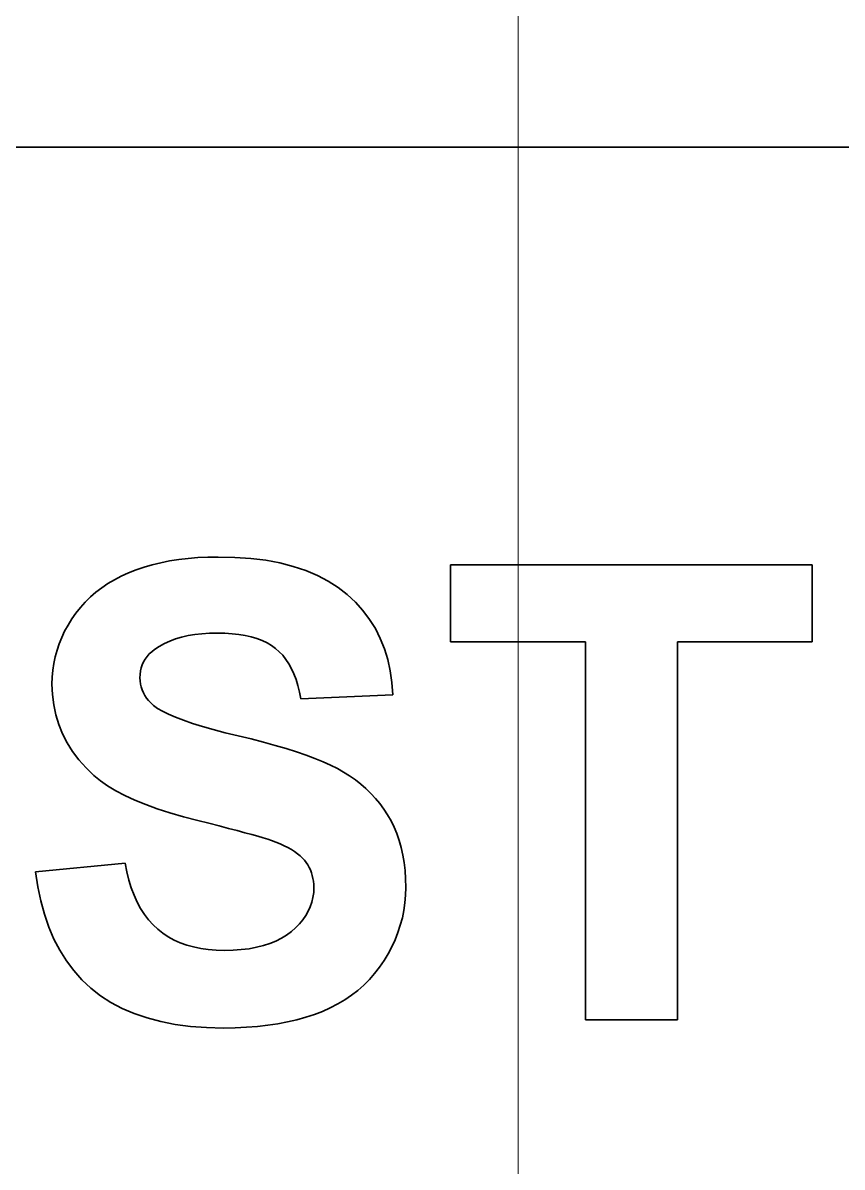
# Model space of a CAD drawing. Extents: x 23 to 417, y 3 to 294.
# Drawn here: x 220.067 to 221.506, y 107.829 to 109.84 of the extents above; entities that cross this region are included whole.
import ezdxf

# ---------------------------------------------------------------- set-up
doc = ezdxf.new("R2010")
doc.units = 0
doc.linetypes.add('DASHDOT', pattern=[18.5, 12, -3, 0.5, -3])
doc.layers.get('0').update_dxf_attribs({"lineweight": 13})

# ---------------------------------------------------------------- blocks, each defined once
blk = doc.blocks.new('BLOCK4760')
at = {"color": 7, "lineweight": 35}
blk.add_line((-73.474, 51.552), (22.526, 51.552), dxfattribs=at)
at = {"color": 7, "lineweight": 35, "ltscale": 0.001873}
blk.add_line((-3.26, 47.86), (-3.188, 47.881), dxfattribs=at)
at = {"color": 7, "lineweight": 35, "ltscale": 0.00192}
blk.add_line((-3.188, 47.881), (-3.114, 47.899), dxfattribs=at)
at = {"color": 7, "lineweight": 35, "ltscale": 0.001972}
blk.add_line((-3.114, 47.899), (-3.036, 47.915), dxfattribs=at)
at = {"color": 7, "lineweight": 35, "ltscale": 0.002026}
blk.add_line((-3.036, 47.915), (-2.956, 47.927), dxfattribs=at)
at = {"color": 7, "lineweight": 35, "ltscale": 0.002083}
blk.add_line((-2.956, 47.927), (-2.873, 47.937), dxfattribs=at)
at = {"color": 7, "lineweight": 35, "ltscale": 0.002144}
blk.add_line((-2.873, 47.937), (-2.788, 47.944), dxfattribs=at)
at = {"color": 7, "lineweight": 35, "ltscale": 0.002207}
blk.add_line((-2.788, 47.944), (-2.7, 47.948), dxfattribs=at)
at = {"color": 7, "lineweight": 35, "ltscale": 0.002272}
blk.add_line((-2.7, 47.948), (-2.609, 47.949), dxfattribs=at)
at = {"color": 7, "lineweight": 35, "ltscale": 0.003673}
blk.add_line((-2.609, 47.949), (-2.462, 47.946), dxfattribs=at)
at = {"color": 7, "lineweight": 35, "ltscale": 0.003495}
blk.add_line((-2.462, 47.946), (-2.322, 47.936), dxfattribs=at)
at = {"color": 7, "lineweight": 35, "ltscale": 0.003325}
blk.add_line((-2.322, 47.936), (-2.19, 47.92), dxfattribs=at)
at = {"color": 7, "lineweight": 35, "ltscale": 0.003167}
blk.add_line((-2.19, 47.92), (-2.066, 47.897), dxfattribs=at)
at = {"color": 7, "lineweight": 35, "ltscale": 0.00302}
blk.add_line((-2.066, 47.897), (-1.949, 47.867), dxfattribs=at)
at = {"color": 7, "lineweight": 35, "ltscale": 0.002887}
blk.add_line((-1.949, 47.867), (-1.839, 47.831), dxfattribs=at)
at = {"color": 7, "lineweight": 35, "ltscale": 0.079469}
blk.add_line((-0.568, 47.881), (2.611, 47.881), dxfattribs=at)
at = {"color": 7, "lineweight": 35, "ltscale": 0.016917}
for p, q in [((-0.568, 47.204), (-0.568, 47.881)), ((2.611, 47.881), (2.611, 47.204))]:
    blk.add_line(p, q, dxfattribs=at)
at = {"color": 7, "lineweight": 35, "ltscale": 0.00171}
blk.add_line((-3.52, 47.749), (-3.46, 47.781), dxfattribs=at)
at = {"color": 7, "lineweight": 35, "ltscale": 0.00175}
blk.add_line((-3.46, 47.781), (-3.396, 47.81), dxfattribs=at)
at = {"color": 7, "lineweight": 35, "ltscale": 0.00179}
blk.add_line((-3.396, 47.81), (-3.329, 47.837), dxfattribs=at)
at = {"color": 7, "lineweight": 35, "ltscale": 0.00183}
blk.add_line((-3.329, 47.837), (-3.26, 47.86), dxfattribs=at)
at = {"color": 7, "lineweight": 35, "ltscale": 0.002771}
blk.add_line((-1.839, 47.831), (-1.737, 47.788), dxfattribs=at)
at = {"color": 7, "lineweight": 35, "ltscale": 0.002673}
blk.add_line((-1.737, 47.788), (-1.642, 47.738), dxfattribs=at)
at = {"color": 7, "lineweight": 35, "ltscale": 0.001618}
blk.add_line((-3.684, 47.639), (-3.632, 47.679), dxfattribs=at)
at = {"color": 7, "lineweight": 35, "ltscale": 0.001643}
blk.add_line((-3.632, 47.679), (-3.578, 47.715), dxfattribs=at)
at = {"color": 7, "lineweight": 35, "ltscale": 0.001674}
blk.add_line((-3.578, 47.715), (-3.52, 47.749), dxfattribs=at)
at = {"color": 7, "lineweight": 35, "ltscale": 0.002595}
blk.add_line((-1.642, 47.738), (-1.555, 47.682), dxfattribs=at)
at = {"color": 7, "lineweight": 35, "ltscale": 0.002538}
blk.add_line((-1.555, 47.682), (-1.475, 47.619), dxfattribs=at)
at = {"color": 7, "lineweight": 35, "ltscale": 0.001585}
blk.add_line((-3.778, 47.553), (-3.732, 47.598), dxfattribs=at)
at = {"color": 7, "lineweight": 35, "ltscale": 0.001598}
blk.add_line((-3.732, 47.598), (-3.684, 47.639), dxfattribs=at)
at = {"color": 7, "lineweight": 35, "ltscale": 0.002489}
blk.add_line((-1.475, 47.619), (-1.403, 47.551), dxfattribs=at)
at = {"color": 7, "lineweight": 35, "ltscale": 0.001577}
blk.add_line((-3.859, 47.457), (-3.82, 47.506), dxfattribs=at)
at = {"color": 7, "lineweight": 35, "ltscale": 0.001578}
blk.add_line((-3.82, 47.506), (-3.778, 47.553), dxfattribs=at)
at = {"color": 7, "lineweight": 35, "ltscale": 0.002442}
blk.add_line((-1.403, 47.551), (-1.337, 47.478), dxfattribs=at)
at = {"color": 7, "lineweight": 35, "ltscale": 0.002412}
blk.add_line((-1.337, 47.478), (-1.279, 47.401), dxfattribs=at)
at = {"color": 7, "lineweight": 35, "ltscale": 0.001573}
blk.add_line((-3.928, 47.351), (-3.895, 47.405), dxfattribs=at)
at = {"color": 7, "lineweight": 35, "ltscale": 0.001582}
for p, q in [((-3.895, 47.405), (-3.859, 47.457)), ((-1.562, 46.09), (-1.507, 46.059)), ((-2.314, 45.51), (-2.375, 45.526))]:
    blk.add_line(p, q, dxfattribs=at)
at = {"color": 7, "lineweight": 35, "ltscale": 0.002401}
blk.add_line((-1.279, 47.401), (-1.228, 47.32), dxfattribs=at)
at = {"color": 7, "lineweight": 35, "ltscale": 0.001525}
blk.add_line((-3.984, 47.242), (-3.958, 47.297), dxfattribs=at)
at = {"color": 7, "lineweight": 35, "ltscale": 0.001547}
blk.add_line((-3.958, 47.297), (-3.928, 47.351), dxfattribs=at)
at = {"color": 7, "lineweight": 35, "ltscale": 0.001514}
for p, q in [((-2.814, 47.268), (-2.874, 47.258)), ((-2.942, 44.559), (-2.885, 44.539))]:
    blk.add_line(p, q, dxfattribs=at)
at = {"color": 7, "lineweight": 35, "ltscale": 0.001579}
blk.add_line((-2.752, 47.275), (-2.814, 47.268), dxfattribs=at)
at = {"color": 7, "lineweight": 35, "ltscale": 0.001649}
blk.add_line((-2.686, 47.279), (-2.752, 47.275), dxfattribs=at)
at = {"color": 7, "lineweight": 35, "ltscale": 0.001722}
for p, q in [((-2.617, 47.281), (-2.686, 47.279)), ((-3.372, 45.041), (-3.347, 44.976))]:
    blk.add_line(p, q, dxfattribs=at)
at = {"color": 7, "lineweight": 35, "ltscale": 0.001663}
for p, q in [((-2.55, 47.28), (-2.617, 47.281)), ((-1.622, 46.12), (-1.562, 46.09))]:
    blk.add_line(p, q, dxfattribs=at)
at = {"color": 7, "lineweight": 35, "ltscale": 0.001581}
blk.add_line((-2.487, 47.275), (-2.55, 47.28), dxfattribs=at)
at = {"color": 7, "lineweight": 35, "ltscale": 0.001502}
blk.add_line((-2.428, 47.269), (-2.487, 47.275), dxfattribs=at)
at = {"color": 7, "lineweight": 35, "ltscale": 0.001427}
for p, q in [((-2.371, 47.259), (-2.428, 47.269)), ((-3.139, 44.678), (-3.095, 44.643))]:
    blk.add_line(p, q, dxfattribs=at)
at = {"color": 7, "lineweight": 35, "ltscale": 0.002409}
blk.add_line((-1.228, 47.32), (-1.185, 47.234), dxfattribs=at)
at = {"color": 7, "lineweight": 35, "ltscale": 0.001497}
blk.add_line((-4.025, 47.129), (-4.006, 47.186), dxfattribs=at)
at = {"color": 7, "lineweight": 35, "ltscale": 0.001509}
blk.add_line((-4.006, 47.186), (-3.984, 47.242), dxfattribs=at)
at = {"color": 7, "lineweight": 35, "ltscale": 0.001242}
blk.add_line((-3.127, 47.164), (-3.168, 47.136), dxfattribs=at)
at = {"color": 7, "lineweight": 35, "ltscale": 0.001269}
blk.add_line((-3.082, 47.188), (-3.127, 47.164), dxfattribs=at)
at = {"color": 7, "lineweight": 35, "ltscale": 0.001305}
blk.add_line((-3.035, 47.21), (-3.082, 47.188), dxfattribs=at)
at = {"color": 7, "lineweight": 35, "ltscale": 0.001348}
blk.add_line((-2.984, 47.229), (-3.035, 47.21), dxfattribs=at)
at = {"color": 7, "lineweight": 35, "ltscale": 0.001397}
for p, q in [((-2.931, 47.245), (-2.984, 47.229)), ((-2.26, 45.495), (-2.314, 45.51))]:
    blk.add_line(p, q, dxfattribs=at)
at = {"color": 7, "lineweight": 35, "ltscale": 0.001453}
blk.add_line((-2.874, 47.258), (-2.931, 47.245), dxfattribs=at)
at = {"color": 7, "lineweight": 35, "ltscale": 0.001356}
blk.add_line((-2.319, 47.247), (-2.371, 47.259), dxfattribs=at)
at = {"color": 7, "lineweight": 35, "ltscale": 0.001291}
blk.add_line((-2.269, 47.232), (-2.319, 47.247), dxfattribs=at)
at = {"color": 7, "lineweight": 35, "ltscale": 0.001232}
blk.add_line((-2.223, 47.215), (-2.269, 47.232), dxfattribs=at)
at = {"color": 7, "lineweight": 35, "ltscale": 0.00118}
blk.add_line((-2.18, 47.194), (-2.223, 47.215), dxfattribs=at)
at = {"color": 7, "lineweight": 35, "ltscale": 0.001136}
blk.add_line((-2.141, 47.171), (-2.18, 47.194), dxfattribs=at)
at = {"color": 7, "lineweight": 35, "ltscale": 0.001101}
blk.add_line((-2.105, 47.146), (-2.141, 47.171), dxfattribs=at)
at = {"color": 7, "lineweight": 35, "ltscale": 0.002435}
blk.add_line((-1.185, 47.234), (-1.148, 47.143), dxfattribs=at)
at = {"color": 7, "lineweight": 35, "ltscale": 0.029673}
blk.add_line((0.619, 47.204), (-0.568, 47.204), dxfattribs=at)
at = {"color": 7, "lineweight": 35, "ltscale": 0.083083}
for p, q in [((0.619, 43.881), (0.619, 47.204)), ((1.427, 47.204), (1.427, 43.881))]:
    blk.add_line(p, q, dxfattribs=at)
at = {"color": 7, "lineweight": 35, "ltscale": 0.029604}
blk.add_line((2.611, 47.204), (1.427, 47.204), dxfattribs=at)
at = {"color": 7, "lineweight": 35, "ltscale": 0.00149}
blk.add_line((-4.053, 47.013), (-4.041, 47.072), dxfattribs=at)
at = {"color": 7, "lineweight": 35, "ltscale": 0.001491}
blk.add_line((-4.041, 47.072), (-4.025, 47.129), dxfattribs=at)
at = {"color": 7, "lineweight": 35, "ltscale": 0.000709216}
blk.add_line((-3.234, 47.075), (-3.25, 47.052), dxfattribs=at)
at = {"color": 7, "lineweight": 35, "ltscale": 0.000725025}
blk.add_line((-3.214, 47.097), (-3.234, 47.075), dxfattribs=at)
at = {"color": 7, "lineweight": 35, "ltscale": 0.000746737}
blk.add_line((-3.193, 47.117), (-3.214, 47.097), dxfattribs=at)
at = {"color": 7, "lineweight": 35, "ltscale": 0.000775306}
blk.add_line((-3.168, 47.136), (-3.193, 47.117), dxfattribs=at)
at = {"color": 7, "lineweight": 35, "ltscale": 0.001093}
for p, q in [((-2.072, 47.117), (-2.105, 47.146)), ((-1.77, 45), (-1.768, 45.044))]:
    blk.add_line(p, q, dxfattribs=at)
at = {"color": 7, "lineweight": 35, "ltscale": 0.00111}
blk.add_line((-2.042, 47.085), (-2.072, 47.117), dxfattribs=at)
at = {"color": 7, "lineweight": 35, "ltscale": 0.001137}
blk.add_line((-2.014, 47.049), (-2.042, 47.085), dxfattribs=at)
at = {"color": 7, "lineweight": 35, "ltscale": 0.002478}
blk.add_line((-1.148, 47.143), (-1.119, 47.049), dxfattribs=at)
at = {"color": 7, "lineweight": 35, "ltscale": 0.001494}
for p, q in [((-4.062, 46.954), (-4.053, 47.013)), ((-1.268, 45.872), (-1.227, 45.828))]:
    blk.add_line(p, q, dxfattribs=at)
at = {"color": 7, "lineweight": 35, "ltscale": 0.000717066}
blk.add_line((-3.285, 46.976), (-3.291, 46.948), dxfattribs=at)
at = {"color": 7, "lineweight": 35, "ltscale": 0.000704605}
blk.add_line((-3.276, 47.002), (-3.285, 46.976), dxfattribs=at)
at = {"color": 7, "lineweight": 35, "ltscale": 0.000698607}
blk.add_line((-3.264, 47.028), (-3.276, 47.002), dxfattribs=at)
at = {"color": 7, "lineweight": 35, "ltscale": 0.00070021}
blk.add_line((-3.25, 47.052), (-3.264, 47.028), dxfattribs=at)
at = {"color": 7, "lineweight": 35, "ltscale": 0.001172}
blk.add_line((-1.988, 47.01), (-2.014, 47.049), dxfattribs=at)
at = {"color": 7, "lineweight": 35, "ltscale": 0.001216}
blk.add_line((-1.965, 46.967), (-1.988, 47.01), dxfattribs=at)
at = {"color": 7, "lineweight": 35, "ltscale": 0.001266}
blk.add_line((-1.943, 46.921), (-1.965, 46.967), dxfattribs=at)
at = {"color": 7, "lineweight": 35, "ltscale": 0.002539}
blk.add_line((-1.119, 47.049), (-1.097, 46.95), dxfattribs=at)
at = {"color": 7, "lineweight": 35, "ltscale": 0.001518}
for p, q in [((-4.069, 46.833), (-4.067, 46.894)), ((-1.404, 45.991), (-1.356, 45.953))]:
    blk.add_line(p, q, dxfattribs=at)
at = {"color": 7, "lineweight": 35, "ltscale": 0.001504}
blk.add_line((-4.067, 46.894), (-4.062, 46.954), dxfattribs=at)
at = {"color": 7, "lineweight": 35, "ltscale": 0.000762449}
blk.add_line((-3.295, 46.918), (-3.296, 46.888), dxfattribs=at)
at = {"color": 7, "lineweight": 35, "ltscale": 0.000699899}
blk.add_line((-3.296, 46.888), (-3.295, 46.86), dxfattribs=at)
at = {"color": 7, "lineweight": 35, "ltscale": 0.000737194}
blk.add_line((-3.291, 46.948), (-3.295, 46.918), dxfattribs=at)
at = {"color": 7, "lineweight": 35, "ltscale": 0.00068457}
blk.add_line((-3.295, 46.86), (-3.292, 46.833), dxfattribs=at)
at = {"color": 7, "lineweight": 35, "ltscale": 0.001324}
blk.add_line((-1.925, 46.872), (-1.943, 46.921), dxfattribs=at)
at = {"color": 7, "lineweight": 35, "ltscale": 0.001386}
blk.add_line((-1.908, 46.819), (-1.925, 46.872), dxfattribs=at)
at = {"color": 7, "lineweight": 35, "ltscale": 0.002616}
blk.add_line((-1.097, 46.95), (-1.083, 46.846), dxfattribs=at)
at = {"color": 7, "lineweight": 35, "ltscale": 0.002339}
blk.add_line((-4.065, 46.74), (-4.069, 46.833), dxfattribs=at)
at = {"color": 7, "lineweight": 35, "ltscale": 0.000675278}
blk.add_line((-3.292, 46.833), (-3.286, 46.807), dxfattribs=at)
at = {"color": 7, "lineweight": 35, "ltscale": 0.000671569}
blk.add_line((-3.286, 46.807), (-3.277, 46.781), dxfattribs=at)
at = {"color": 7, "lineweight": 35, "ltscale": 0.000673703}
blk.add_line((-3.277, 46.781), (-3.266, 46.756), dxfattribs=at)
at = {"color": 7, "lineweight": 35, "ltscale": 0.001454}
blk.add_line((-1.895, 46.762), (-1.908, 46.819), dxfattribs=at)
at = {"color": 7, "lineweight": 35, "ltscale": 0.001526}
blk.add_line((-1.883, 46.702), (-1.895, 46.762), dxfattribs=at)
at = {"color": 7, "lineweight": 35, "ltscale": 0.002707}
blk.add_line((-1.083, 46.846), (-1.075, 46.738), dxfattribs=at)
at = {"color": 7, "lineweight": 35, "ltscale": 0.002282}
blk.add_line((-4.054, 46.649), (-4.065, 46.74), dxfattribs=at)
at = {"color": 7, "lineweight": 35, "ltscale": 0.000681977}
blk.add_line((-3.266, 46.756), (-3.253, 46.732), dxfattribs=at)
at = {"color": 7, "lineweight": 35, "ltscale": 0.000695859}
blk.add_line((-3.253, 46.732), (-3.238, 46.709), dxfattribs=at)
at = {"color": 7, "lineweight": 35, "ltscale": 0.000715518}
blk.add_line((-3.238, 46.709), (-3.22, 46.687), dxfattribs=at)
at = {"color": 7, "lineweight": 35, "ltscale": 0.000739848}
blk.add_line((-3.22, 46.687), (-3.199, 46.666), dxfattribs=at)
at = {"color": 7, "lineweight": 35, "ltscale": 0.000768402}
blk.add_line((-3.199, 46.666), (-3.176, 46.645), dxfattribs=at)
at = {"color": 7, "lineweight": 35, "ltscale": 0.02021}
blk.add_line((-1.075, 46.738), (-1.883, 46.702), dxfattribs=at)
at = {"color": 7, "lineweight": 35, "ltscale": 0.002241}
blk.add_line((-4.035, 46.562), (-4.054, 46.649), dxfattribs=at)
at = {"color": 7, "lineweight": 35, "ltscale": 0.002216}
blk.add_line((-4.01, 46.477), (-4.035, 46.562), dxfattribs=at)
at = {"color": 7, "lineweight": 35, "ltscale": 0.001085}
blk.add_line((-3.176, 46.645), (-3.141, 46.619), dxfattribs=at)
at = {"color": 7, "lineweight": 35, "ltscale": 0.00127}
blk.add_line((-3.141, 46.619), (-3.098, 46.593), dxfattribs=at)
at = {"color": 7, "lineweight": 35, "ltscale": 0.001464}
blk.add_line((-3.098, 46.593), (-3.045, 46.567), dxfattribs=at)
at = {"color": 7, "lineweight": 35, "ltscale": 0.001665}
blk.add_line((-3.045, 46.567), (-2.984, 46.541), dxfattribs=at)
at = {"color": 7, "lineweight": 35, "ltscale": 0.00221}
blk.add_line((-3.976, 46.395), (-4.01, 46.477), dxfattribs=at)
at = {"color": 7, "lineweight": 35, "ltscale": 0.001869}
blk.add_line((-2.984, 46.541), (-2.914, 46.514), dxfattribs=at)
at = {"color": 7, "lineweight": 35, "ltscale": 0.002076}
blk.add_line((-2.914, 46.514), (-2.836, 46.487), dxfattribs=at)
at = {"color": 7, "lineweight": 35, "ltscale": 0.002285}
blk.add_line((-2.836, 46.487), (-2.748, 46.46), dxfattribs=at)
at = {"color": 7, "lineweight": 35, "ltscale": 0.002496}
blk.add_line((-2.748, 46.46), (-2.652, 46.433), dxfattribs=at)
at = {"color": 7, "lineweight": 35, "ltscale": 0.00222}
blk.add_line((-3.936, 46.316), (-3.976, 46.395), dxfattribs=at)
at = {"color": 7, "lineweight": 35, "ltscale": 0.002708}
blk.add_line((-2.652, 46.433), (-2.548, 46.405), dxfattribs=at)
at = {"color": 7, "lineweight": 35, "ltscale": 0.002921}
blk.add_line((-2.548, 46.405), (-2.434, 46.378), dxfattribs=at)
at = {"color": 7, "lineweight": 35, "ltscale": 0.002953}
blk.add_line((-2.434, 46.378), (-2.319, 46.35), dxfattribs=at)
at = {"color": 7, "lineweight": 35, "ltscale": 0.002249}
blk.add_line((-3.888, 46.24), (-3.936, 46.316), dxfattribs=at)
at = {"color": 7, "lineweight": 35, "ltscale": 0.002806}
blk.add_line((-2.319, 46.35), (-2.211, 46.322), dxfattribs=at)
at = {"color": 7, "lineweight": 35, "ltscale": 0.002659}
blk.add_line((-2.211, 46.322), (-2.108, 46.293), dxfattribs=at)
at = {"color": 7, "lineweight": 35, "ltscale": 0.002513}
blk.add_line((-2.108, 46.293), (-2.012, 46.265), dxfattribs=at)
at = {"color": 7, "lineweight": 35, "ltscale": 0.002367}
blk.add_line((-2.012, 46.265), (-1.922, 46.236), dxfattribs=at)
at = {"color": 7, "lineweight": 35, "ltscale": 0.002294}
blk.add_line((-3.833, 46.166), (-3.888, 46.24), dxfattribs=at)
at = {"color": 7, "lineweight": 35, "ltscale": 0.002355}
blk.add_line((-3.77, 46.096), (-3.833, 46.166), dxfattribs=at)
at = {"color": 7, "lineweight": 35, "ltscale": 0.002223}
blk.add_line((-1.922, 46.236), (-1.837, 46.207), dxfattribs=at)
at = {"color": 7, "lineweight": 35, "ltscale": 0.002081}
blk.add_line((-1.837, 46.207), (-1.759, 46.178), dxfattribs=at)
at = {"color": 7, "lineweight": 35, "ltscale": 0.001939}
blk.add_line((-1.759, 46.178), (-1.688, 46.149), dxfattribs=at)
at = {"color": 7, "lineweight": 35, "ltscale": 0.00243}
blk.add_line((-3.7, 46.028), (-3.77, 46.096), dxfattribs=at)
at = {"color": 7, "lineweight": 35, "ltscale": 0.0018}
blk.add_line((-1.688, 46.149), (-1.622, 46.12), dxfattribs=at)
at = {"color": 7, "lineweight": 35, "ltscale": 0.001557}
blk.add_line((-1.507, 46.059), (-1.454, 46.026), dxfattribs=at)
at = {"color": 7, "lineweight": 35, "ltscale": 0.00182}
blk.add_line((-3.644, 45.982), (-3.7, 46.028), dxfattribs=at)
at = {"color": 7, "lineweight": 35, "ltscale": 0.001952}
for p, q in [((-3.58, 45.938), (-3.644, 45.982)), ((-2.443, 45.545), (-2.519, 45.564))]:
    blk.add_line(p, q, dxfattribs=at)
at = {"color": 7, "lineweight": 35, "ltscale": 0.001536}
blk.add_line((-1.454, 46.026), (-1.404, 45.991), dxfattribs=at)
at = {"color": 7, "lineweight": 35, "ltscale": 0.001506}
blk.add_line((-1.356, 45.953), (-1.311, 45.914), dxfattribs=at)
at = {"color": 7, "lineweight": 35, "ltscale": 0.002095}
blk.add_line((-3.508, 45.894), (-3.58, 45.938), dxfattribs=at)
at = {"color": 7, "lineweight": 35, "ltscale": 0.002246}
blk.add_line((-3.429, 45.853), (-3.508, 45.894), dxfattribs=at)
at = {"color": 7, "lineweight": 35, "ltscale": 0.001498}
blk.add_line((-1.311, 45.914), (-1.268, 45.872), dxfattribs=at)
at = {"color": 7, "lineweight": 35, "ltscale": 0.002403}
blk.add_line((-3.341, 45.812), (-3.429, 45.853), dxfattribs=at)
at = {"color": 7, "lineweight": 35, "ltscale": 0.002566}
blk.add_line((-3.246, 45.773), (-3.341, 45.812), dxfattribs=at)
at = {"color": 7, "lineweight": 35, "ltscale": 0.002733}
blk.add_line((-3.144, 45.736), (-3.246, 45.773), dxfattribs=at)
at = {"color": 7, "lineweight": 35, "ltscale": 0.001495}
blk.add_line((-1.227, 45.828), (-1.189, 45.782), dxfattribs=at)
at = {"color": 7, "lineweight": 35, "ltscale": 0.0015}
blk.add_line((-1.189, 45.782), (-1.154, 45.734), dxfattribs=at)
at = {"color": 7, "lineweight": 35, "ltscale": 0.002905}
blk.add_line((-3.033, 45.7), (-3.144, 45.736), dxfattribs=at)
at = {"color": 7, "lineweight": 35, "ltscale": 0.003079}
blk.add_line((-2.915, 45.666), (-3.033, 45.7), dxfattribs=at)
at = {"color": 7, "lineweight": 35, "ltscale": 0.003256}
blk.add_line((-2.789, 45.633), (-2.915, 45.666), dxfattribs=at)
at = {"color": 7, "lineweight": 35, "ltscale": 0.00151}
blk.add_line((-1.154, 45.734), (-1.12, 45.683), dxfattribs=at)
at = {"color": 7, "lineweight": 35, "ltscale": 0.001522}
blk.add_line((-1.12, 45.683), (-1.09, 45.631), dxfattribs=at)
at = {"color": 7, "lineweight": 35, "ltscale": 0.002508}
blk.add_line((-2.692, 45.609), (-2.789, 45.633), dxfattribs=at)
at = {"color": 7, "lineweight": 35, "ltscale": 0.002323}
blk.add_line((-2.601, 45.586), (-2.692, 45.609), dxfattribs=at)
at = {"color": 7, "lineweight": 35, "ltscale": 0.002138}
blk.add_line((-2.519, 45.564), (-2.601, 45.586), dxfattribs=at)
at = {"color": 7, "lineweight": 35, "ltscale": 0.001538}
for p, q in [((-1.09, 45.631), (-1.063, 45.575)), ((-3.29, 44.86), (-3.257, 44.808))]:
    blk.add_line(p, q, dxfattribs=at)
at = {"color": 7, "lineweight": 35, "ltscale": 0.00156}
blk.add_line((-1.063, 45.575), (-1.039, 45.518), dxfattribs=at)
at = {"color": 7, "lineweight": 35, "ltscale": 0.001767}
blk.add_line((-2.375, 45.526), (-2.443, 45.545), dxfattribs=at)
at = {"color": 7, "lineweight": 35, "ltscale": 0.001212}
blk.add_line((-2.213, 45.481), (-2.26, 45.495), dxfattribs=at)
at = {"color": 7, "lineweight": 35, "ltscale": 0.001027}
blk.add_line((-2.174, 45.469), (-2.213, 45.481), dxfattribs=at)
at = {"color": 7, "lineweight": 35, "ltscale": 0.000842861}
blk.add_line((-2.142, 45.458), (-2.174, 45.469), dxfattribs=at)
at = {"color": 7, "lineweight": 35, "ltscale": 0.001074}
blk.add_line((-2.102, 45.443), (-2.142, 45.458), dxfattribs=at)
at = {"color": 7, "lineweight": 35, "ltscale": 0.001589}
blk.add_line((-1.039, 45.518), (-1.018, 45.458), dxfattribs=at)
at = {"color": 7, "lineweight": 35, "ltscale": 0.001623}
blk.add_line((-1.018, 45.458), (-1.001, 45.395), dxfattribs=at)
at = {"color": 7, "lineweight": 35, "ltscale": 0.00102}
blk.add_line((-2.064, 45.428), (-2.102, 45.443), dxfattribs=at)
at = {"color": 7, "lineweight": 35, "ltscale": 0.000968305}
blk.add_line((-2.029, 45.412), (-2.064, 45.428), dxfattribs=at)
at = {"color": 7, "lineweight": 35, "ltscale": 0.000918003}
blk.add_line((-1.996, 45.395), (-2.029, 45.412), dxfattribs=at)
at = {"color": 7, "lineweight": 35, "ltscale": 0.00086939}
blk.add_line((-1.966, 45.378), (-1.996, 45.395), dxfattribs=at)
at = {"color": 7, "lineweight": 35, "ltscale": 0.000822851}
blk.add_line((-1.938, 45.36), (-1.966, 45.378), dxfattribs=at)
at = {"color": 7, "lineweight": 35, "ltscale": 0.000778554}
blk.add_line((-1.913, 45.342), (-1.938, 45.36), dxfattribs=at)
at = {"color": 7, "lineweight": 35, "ltscale": 0.001662}
blk.add_line((-1.001, 45.395), (-0.986, 45.33), dxfattribs=at)
at = {"color": 7, "lineweight": 35, "ltscale": 0.019738}
blk.add_line((-4.213, 45.183), (-3.427, 45.259), dxfattribs=at)
at = {"color": 7, "lineweight": 35, "ltscale": 0.001965}
blk.add_line((-3.427, 45.259), (-3.412, 45.182), dxfattribs=at)
at = {"color": 7, "lineweight": 35, "ltscale": 0.000736679}
blk.add_line((-1.89, 45.324), (-1.913, 45.342), dxfattribs=at)
at = {"color": 7, "lineweight": 35, "ltscale": 0.000698954}
blk.add_line((-1.87, 45.305), (-1.89, 45.324), dxfattribs=at)
at = {"color": 7, "lineweight": 35, "ltscale": 0.000664303}
blk.add_line((-1.852, 45.285), (-1.87, 45.305), dxfattribs=at)
at = {"color": 7, "lineweight": 35, "ltscale": 0.000644015}
blk.add_line((-1.836, 45.265), (-1.852, 45.285), dxfattribs=at)
at = {"color": 7, "lineweight": 35, "ltscale": 0.000637247}
blk.add_line((-1.822, 45.243), (-1.836, 45.265), dxfattribs=at)
at = {"color": 7, "lineweight": 35, "ltscale": 0.001707}
blk.add_line((-0.986, 45.33), (-0.975, 45.263), dxfattribs=at)
at = {"color": 7, "lineweight": 35, "ltscale": 0.001756}
blk.add_line((-0.975, 45.263), (-0.967, 45.193), dxfattribs=at)
at = {"color": 7, "lineweight": 35, "ltscale": 0.00331}
blk.add_line((-4.194, 45.052), (-4.213, 45.183), dxfattribs=at)
at = {"color": 7, "lineweight": 35, "ltscale": 0.001879}
blk.add_line((-3.412, 45.182), (-3.393, 45.109), dxfattribs=at)
at = {"color": 7, "lineweight": 35, "ltscale": 0.000633075}
blk.add_line((-1.809, 45.221), (-1.822, 45.243), dxfattribs=at)
at = {"color": 7, "lineweight": 35, "ltscale": 0.000632396}
blk.add_line((-1.798, 45.199), (-1.809, 45.221), dxfattribs=at)
at = {"color": 7, "lineweight": 35, "ltscale": 0.000635822}
blk.add_line((-1.789, 45.175), (-1.798, 45.199), dxfattribs=at)
at = {"color": 7, "lineweight": 35, "ltscale": 0.000642076}
blk.add_line((-1.782, 45.15), (-1.789, 45.175), dxfattribs=at)
at = {"color": 7, "lineweight": 35, "ltscale": 0.000652043}
blk.add_line((-1.776, 45.125), (-1.782, 45.15), dxfattribs=at)
at = {"color": 7, "lineweight": 35, "ltscale": 0.001809}
blk.add_line((-0.967, 45.193), (-0.962, 45.121), dxfattribs=at)
at = {"color": 7, "lineweight": 35, "ltscale": 0.003181}
blk.add_line((-4.168, 44.927), (-4.194, 45.052), dxfattribs=at)
at = {"color": 7, "lineweight": 35, "ltscale": 0.001798}
blk.add_line((-3.393, 45.109), (-3.372, 45.041), dxfattribs=at)
at = {"color": 7, "lineweight": 35, "ltscale": 0.00066471}
blk.add_line((-1.772, 45.099), (-1.776, 45.125), dxfattribs=at)
at = {"color": 7, "lineweight": 35, "ltscale": 0.000680322}
blk.add_line((-1.769, 45.071), (-1.772, 45.099), dxfattribs=at)
at = {"color": 7, "lineweight": 35, "ltscale": 0.00069919}
blk.add_line((-1.768, 45.044), (-1.769, 45.071), dxfattribs=at)
at = {"color": 7, "lineweight": 35, "ltscale": 0.001867}
blk.add_line((-0.962, 45.121), (-0.961, 45.046), dxfattribs=at)
at = {"color": 7, "lineweight": 35, "ltscale": 0.001653}
blk.add_line((-3.347, 44.976), (-3.32, 44.916), dxfattribs=at)
at = {"color": 7, "lineweight": 35, "ltscale": 0.001064}
blk.add_line((-1.786, 44.916), (-1.776, 44.957), dxfattribs=at)
at = {"color": 7, "lineweight": 35, "ltscale": 0.001073}
blk.add_line((-1.776, 44.957), (-1.77, 45), dxfattribs=at)
at = {"color": 7, "lineweight": 35, "ltscale": 0.001693}
blk.add_line((-0.963, 44.978), (-0.968, 44.91), dxfattribs=at)
at = {"color": 7, "lineweight": 35, "ltscale": 0.001708}
blk.add_line((-0.961, 45.046), (-0.963, 44.978), dxfattribs=at)
at = {"color": 7, "lineweight": 35, "ltscale": 0.003063}
blk.add_line((-4.136, 44.809), (-4.168, 44.927), dxfattribs=at)
at = {"color": 7, "lineweight": 35, "ltscale": 0.001591}
blk.add_line((-3.32, 44.916), (-3.29, 44.86), dxfattribs=at)
at = {"color": 7, "lineweight": 35, "ltscale": 0.001076}
blk.add_line((-1.818, 44.836), (-1.8, 44.876), dxfattribs=at)
at = {"color": 7, "lineweight": 35, "ltscale": 0.001065}
blk.add_line((-1.8, 44.876), (-1.786, 44.916), dxfattribs=at)
at = {"color": 7, "lineweight": 35, "ltscale": 0.001681}
blk.add_line((-0.968, 44.91), (-0.978, 44.844), dxfattribs=at)
at = {"color": 7, "lineweight": 35, "ltscale": 0.002958}
blk.add_line((-4.097, 44.697), (-4.136, 44.809), dxfattribs=at)
at = {"color": 7, "lineweight": 35, "ltscale": 0.001493}
blk.add_line((-3.257, 44.808), (-3.22, 44.761), dxfattribs=at)
at = {"color": 7, "lineweight": 35, "ltscale": 0.001459}
blk.add_line((-3.22, 44.761), (-3.181, 44.717), dxfattribs=at)
at = {"color": 7, "lineweight": 35, "ltscale": 0.001163}
blk.add_line((-1.895, 44.726), (-1.865, 44.761), dxfattribs=at)
at = {"color": 7, "lineweight": 35, "ltscale": 0.001125}
blk.add_line((-1.865, 44.761), (-1.84, 44.798), dxfattribs=at)
at = {"color": 7, "lineweight": 35, "ltscale": 0.001096}
blk.add_line((-1.84, 44.798), (-1.818, 44.836), dxfattribs=at)
at = {"color": 7, "lineweight": 35, "ltscale": 0.001677}
blk.add_line((-0.991, 44.778), (-1.009, 44.713), dxfattribs=at)
at = {"color": 7, "lineweight": 35, "ltscale": 0.001676}
blk.add_line((-0.978, 44.844), (-0.991, 44.778), dxfattribs=at)
at = {"color": 7, "lineweight": 35, "ltscale": 0.002868}
blk.add_line((-4.052, 44.592), (-4.097, 44.697), dxfattribs=at)
at = {"color": 7, "lineweight": 35, "ltscale": 0.001435}
blk.add_line((-3.181, 44.717), (-3.139, 44.678), dxfattribs=at)
at = {"color": 7, "lineweight": 35, "ltscale": 0.0013}
blk.add_line((-2.008, 44.626), (-1.966, 44.657), dxfattribs=at)
at = {"color": 7, "lineweight": 35, "ltscale": 0.00126}
blk.add_line((-1.966, 44.657), (-1.929, 44.691), dxfattribs=at)
at = {"color": 7, "lineweight": 35, "ltscale": 0.001208}
blk.add_line((-1.929, 44.691), (-1.895, 44.726), dxfattribs=at)
at = {"color": 7, "lineweight": 35, "ltscale": 0.001695}
blk.add_line((-1.03, 44.649), (-1.054, 44.586), dxfattribs=at)
at = {"color": 7, "lineweight": 35, "ltscale": 0.001683}
blk.add_line((-1.009, 44.713), (-1.03, 44.649), dxfattribs=at)
at = {"color": 7, "lineweight": 35, "ltscale": 0.002793}
blk.add_line((-4, 44.493), (-4.052, 44.592), dxfattribs=at)
at = {"color": 7, "lineweight": 35, "ltscale": 0.001434}
blk.add_line((-3.095, 44.643), (-3.047, 44.611), dxfattribs=at)
at = {"color": 7, "lineweight": 35, "ltscale": 0.001452}
blk.add_line((-3.047, 44.611), (-2.996, 44.583), dxfattribs=at)
at = {"color": 7, "lineweight": 35, "ltscale": 0.001478}
blk.add_line((-2.996, 44.583), (-2.942, 44.559), dxfattribs=at)
at = {"color": 7, "lineweight": 35, "ltscale": 0.001492}
blk.add_line((-2.212, 44.534), (-2.155, 44.552), dxfattribs=at)
at = {"color": 7, "lineweight": 35, "ltscale": 0.001431}
blk.add_line((-2.155, 44.552), (-2.102, 44.573), dxfattribs=at)
at = {"color": 7, "lineweight": 35, "ltscale": 0.001376}
blk.add_line((-2.102, 44.573), (-2.053, 44.598), dxfattribs=at)
at = {"color": 7, "lineweight": 35, "ltscale": 0.001333}
blk.add_line((-2.053, 44.598), (-2.008, 44.626), dxfattribs=at)
at = {"color": 7, "lineweight": 35, "ltscale": 0.001712}
blk.add_line((-1.054, 44.586), (-1.083, 44.524), dxfattribs=at)
at = {"color": 7, "lineweight": 35, "ltscale": 0.002736}
blk.add_line((-3.942, 44.4), (-4, 44.493), dxfattribs=at)
at = {"color": 7, "lineweight": 35, "ltscale": 0.001558}
blk.add_line((-2.885, 44.539), (-2.825, 44.522), dxfattribs=at)
at = {"color": 7, "lineweight": 35, "ltscale": 0.00161}
blk.add_line((-2.825, 44.522), (-2.762, 44.509), dxfattribs=at)
at = {"color": 7, "lineweight": 35, "ltscale": 0.001669}
blk.add_line((-2.762, 44.509), (-2.696, 44.5), dxfattribs=at)
at = {"color": 7, "lineweight": 35, "ltscale": 0.001734}
blk.add_line((-2.696, 44.5), (-2.626, 44.494), dxfattribs=at)
at = {"color": 7, "lineweight": 35, "ltscale": 0.001805}
blk.add_line((-2.626, 44.494), (-2.554, 44.492), dxfattribs=at)
at = {"color": 7, "lineweight": 35, "ltscale": 0.001903}
blk.add_line((-2.554, 44.492), (-2.478, 44.494), dxfattribs=at)
at = {"color": 7, "lineweight": 35, "ltscale": 0.001811}
blk.add_line((-2.478, 44.494), (-2.406, 44.499), dxfattribs=at)
at = {"color": 7, "lineweight": 35, "ltscale": 0.001723}
blk.add_line((-2.406, 44.499), (-2.337, 44.507), dxfattribs=at)
at = {"color": 7, "lineweight": 35, "ltscale": 0.00164}
blk.add_line((-2.337, 44.507), (-2.273, 44.519), dxfattribs=at)
at = {"color": 7, "lineweight": 35, "ltscale": 0.001563}
blk.add_line((-2.273, 44.519), (-2.212, 44.534), dxfattribs=at)
at = {"color": 7, "lineweight": 35, "ltscale": 0.001763}
blk.add_line((-1.115, 44.463), (-1.152, 44.402), dxfattribs=at)
at = {"color": 7, "lineweight": 35, "ltscale": 0.001735}
blk.add_line((-1.083, 44.524), (-1.115, 44.463), dxfattribs=at)
at = {"color": 7, "lineweight": 35, "ltscale": 0.002697}
for p, q in [((-3.877, 44.314), (-3.942, 44.4)), ((-3.643, 44.094), (-3.727, 44.161))]:
    blk.add_line(p, q, dxfattribs=at)
at = {"color": 7, "lineweight": 35, "ltscale": 0.001768}
blk.add_line((-1.152, 44.402), (-1.192, 44.344), dxfattribs=at)
at = {"color": 7, "lineweight": 35, "ltscale": 0.002677}
for p, q in [((-3.806, 44.234), (-3.877, 44.314)), ((-3.727, 44.161), (-3.806, 44.234))]:
    blk.add_line(p, q, dxfattribs=at)
at = {"color": 7, "lineweight": 35, "ltscale": 0.001744}
blk.add_line((-1.235, 44.288), (-1.281, 44.236), dxfattribs=at)
at = {"color": 7, "lineweight": 35, "ltscale": 0.001753}
blk.add_line((-1.192, 44.344), (-1.235, 44.288), dxfattribs=at)
at = {"color": 7, "lineweight": 35, "ltscale": 0.001747}
blk.add_line((-1.33, 44.187), (-1.382, 44.141), dxfattribs=at)
at = {"color": 7, "lineweight": 35, "ltscale": 0.001741}
blk.add_line((-1.281, 44.236), (-1.33, 44.187), dxfattribs=at)
at = {"color": 7, "lineweight": 35, "ltscale": 0.002737}
blk.add_line((-3.551, 44.035), (-3.643, 44.094), dxfattribs=at)
at = {"color": 7, "lineweight": 35, "ltscale": 0.001802}
blk.add_line((-1.497, 44.058), (-1.559, 44.021), dxfattribs=at)
at = {"color": 7, "lineweight": 35, "ltscale": 0.001777}
blk.add_line((-1.438, 44.098), (-1.497, 44.058), dxfattribs=at)
at = {"color": 7, "lineweight": 35, "ltscale": 0.001758}
blk.add_line((-1.382, 44.141), (-1.438, 44.098), dxfattribs=at)
at = {"color": 7, "lineweight": 35, "ltscale": 0.002801}
blk.add_line((-3.452, 43.982), (-3.551, 44.035), dxfattribs=at)
at = {"color": 7, "lineweight": 35, "ltscale": 0.002884}
blk.add_line((-3.346, 43.936), (-3.452, 43.982), dxfattribs=at)
at = {"color": 7, "lineweight": 35, "ltscale": 0.001919}
blk.add_line((-1.692, 43.956), (-1.764, 43.928), dxfattribs=at)
at = {"color": 7, "lineweight": 35, "ltscale": 0.001871}
blk.add_line((-1.624, 43.987), (-1.692, 43.956), dxfattribs=at)
at = {"color": 7, "lineweight": 35, "ltscale": 0.001834}
blk.add_line((-1.559, 44.021), (-1.624, 43.987), dxfattribs=at)
at = {"color": 7, "lineweight": 35, "ltscale": 0.002984}
blk.add_line((-3.233, 43.898), (-3.346, 43.936), dxfattribs=at)
at = {"color": 7, "lineweight": 35, "ltscale": 0.003103}
blk.add_line((-3.113, 43.866), (-3.233, 43.898), dxfattribs=at)
at = {"color": 7, "lineweight": 35, "ltscale": 0.003236}
blk.add_line((-2.986, 43.842), (-3.113, 43.866), dxfattribs=at)
at = {"color": 7, "lineweight": 35, "ltscale": 0.002243}
blk.add_line((-2.084, 43.847), (-2.173, 43.834), dxfattribs=at)
at = {"color": 7, "lineweight": 35, "ltscale": 0.002171}
blk.add_line((-1.999, 43.863), (-2.084, 43.847), dxfattribs=at)
at = {"color": 7, "lineweight": 35, "ltscale": 0.002101}
blk.add_line((-1.917, 43.882), (-1.999, 43.863), dxfattribs=at)
at = {"color": 7, "lineweight": 35, "ltscale": 0.002036}
blk.add_line((-1.839, 43.904), (-1.917, 43.882), dxfattribs=at)
at = {"color": 7, "lineweight": 35, "ltscale": 0.001975}
blk.add_line((-1.764, 43.928), (-1.839, 43.904), dxfattribs=at)
at = {"color": 7, "lineweight": 35, "ltscale": 0.020191}
blk.add_line((1.427, 43.881), (0.619, 43.881), dxfattribs=at)
at = {"color": 7, "lineweight": 35, "ltscale": 0.003381}
blk.add_line((-2.852, 43.824), (-2.986, 43.842), dxfattribs=at)
at = {"color": 7, "lineweight": 35, "ltscale": 0.003538}
blk.add_line((-2.711, 43.814), (-2.852, 43.824), dxfattribs=at)
at = {"color": 7, "lineweight": 35, "ltscale": 0.003705}
blk.add_line((-2.562, 43.81), (-2.711, 43.814), dxfattribs=at)
at = {"color": 7, "lineweight": 35, "ltscale": 0.002563}
blk.add_line((-2.46, 43.812), (-2.562, 43.81), dxfattribs=at)
at = {"color": 7, "lineweight": 35, "ltscale": 0.002479}
blk.add_line((-2.361, 43.816), (-2.46, 43.812), dxfattribs=at)
at = {"color": 7, "lineweight": 35, "ltscale": 0.002398}
blk.add_line((-2.265, 43.823), (-2.361, 43.816), dxfattribs=at)
at = {"color": 7, "lineweight": 35, "ltscale": 0.002319}
blk.add_line((-2.173, 43.834), (-2.265, 43.823), dxfattribs=at)

msp = doc.modelspace()

# ---------------------------------------------------------------- linework, layer by layer
at = {"color": 7, "linetype": 'DASHDOT', "lineweight": 13}
msp.add_line((220.937, 118.0118), (220.937, 78.0008), dxfattribs=at)

# ---------------------------------------------------------------- block references
at = {"lineweight": 0, "xscale": 0.2, "yscale": 0.2, "zscale": 0.2}
msp.add_blockref('BLOCK4760', (220.9318, 99.3118), dxfattribs=at)

doc.saveas('drawing.dxf')
